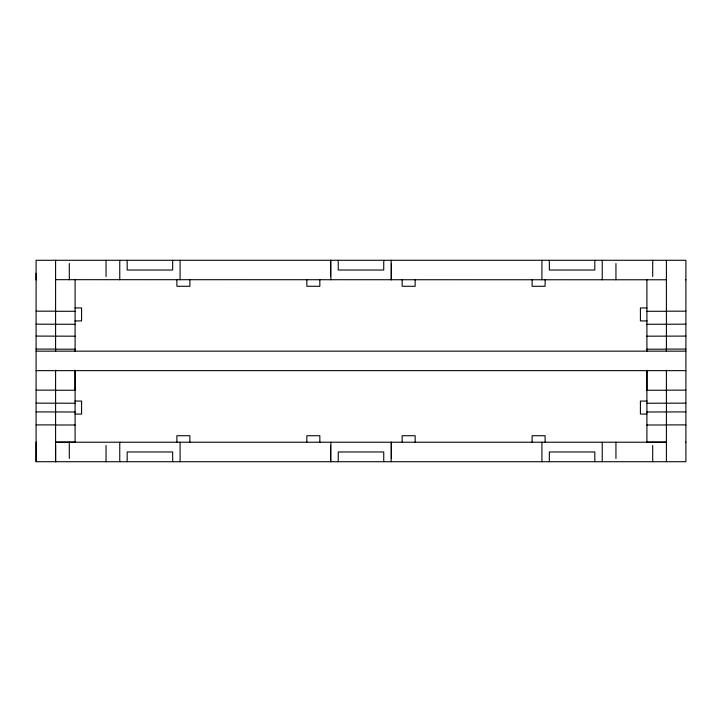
<?xml version="1.0" encoding="UTF-8"?>
<svg xmlns="http://www.w3.org/2000/svg" width="722" height="722" viewBox="0 0 722 722"><rect width="100%" height="100%" fill="white"/><g stroke="black" fill="none" stroke-linecap="round" stroke-linejoin="round"><path stroke-width="1.08" d="M36.1 461.719L36.1 260.281L685.9 260.281L685.9 461.719L36.1 461.719L36.1 442.225L36.569 442.225M36.1 273.277L36.1 279.775L36.569 279.775M55.594 445.474L55.594 461.719L55.594 370.169M75.088 370.747L75.088 390.241L55.594 390.241M646.912 370.747L646.912 390.241L666.406 390.241M55.594 279.676L666.406 279.775M685.431 279.775L685.9 279.775M75.088 307.933L81.586 307.933L81.586 320.929L74.926 320.929M646.912 307.933L640.414 307.933L640.414 320.929L647.074 320.929M36.1 311.182L55.594 311.182M666.406 311.182L685.9 311.182M55.594 311.281L75.088 311.281M646.912 311.281L666.406 311.281M36.1 324.178L75.088 324.277M685.9 324.178L646.912 324.277M36.1 336.091L75.088 336.19M646.912 336.19L685.9 336.091M36.1 349.087L55.594 349.087M666.406 349.087L685.9 349.087M55.594 349.186L75.088 349.186M646.912 349.186L666.406 349.186M36.1 351.154L685.9 351.154M36.1 370.648L685.9 370.648M36.1 390.142L55.594 390.142M666.406 390.142L685.9 390.142M74.926 401.071L81.586 401.071L81.586 414.067L75.088 414.067M647.074 401.071L640.414 401.071L640.414 414.067L646.912 414.067M36.1 403.138L75.088 403.237M685.9 403.138L646.912 403.237M36.1 411.901L75.088 412M646.912 412L685.9 411.901M36.1 424.897L55.594 424.897M666.406 424.897L685.9 424.897M55.594 424.996L75.088 424.996M646.912 424.996L666.406 424.996M55.594 442.126L75.088 442.126M646.912 442.126L666.406 442.126M55.594 442.225L666.406 442.225M685.431 442.225L685.9 442.225M666.406 260.281L666.406 351.406M666.406 370.169L666.406 461.719M652.697 260.281L652.697 276.526M652.697 445.474L652.697 461.719M646.912 279.676L646.912 351.415M646.912 370.269L646.912 442.225M615.947 263.53L615.947 279.775M615.947 442.225L615.947 458.47M602.238 260.281L602.238 279.775M602.238 442.225L602.238 461.719M594.82 260.281L594.82 270.028L549.334 270.028L549.334 260.281M594.82 461.719L594.82 451.972L549.334 451.972L549.334 461.719M545.11 279.775L545.11 286.273L532.114 286.273L532.114 279.775M545.11 442.225L545.11 435.727L532.114 435.727L532.114 442.225M541.915 260.281L541.915 279.775M541.915 442.225L541.915 461.719M415.15 279.775L415.15 286.273L402.154 286.273L402.154 279.775M415.15 442.225L415.15 435.727L402.154 435.727L402.154 442.225M391.432 263.53L391.432 279.775M391.432 442.225L391.432 458.47M391.162 260.281L391.162 279.775M391.162 442.225L391.162 461.719M383.743 260.281L383.743 270.028L338.257 270.028L338.257 260.281M383.743 461.719L383.743 451.972L338.257 451.972L338.257 461.719M330.838 260.281L330.838 279.775M330.838 442.225L330.838 461.719M330.568 260.281L330.568 276.526M330.568 445.474L330.568 461.719M319.846 279.775L319.846 286.273L306.85 286.273L306.85 279.775M319.846 442.225L319.846 435.727L306.85 435.727L306.85 442.225M189.886 279.775L189.886 286.273L176.89 286.273L176.89 279.775M189.886 442.225L189.886 435.727L176.89 435.727L176.89 442.225M180.085 260.281L180.085 279.775M180.085 442.225L180.085 461.719M172.666 260.281L172.666 270.028L127.18 270.028L127.18 260.281M172.666 461.719L172.666 451.972L127.18 451.972L127.18 461.719M119.762 260.281L119.762 279.775M119.762 442.225L119.762 461.719M106.053 260.281L106.053 276.526M106.053 445.474L106.053 461.719M75.088 279.676L75.088 351.415M75.088 370.115L75.088 442.225M69.303 263.53L69.303 279.775M69.303 442.225L69.303 458.47M55.594 260.281L55.594 351.406"/></g></svg>
